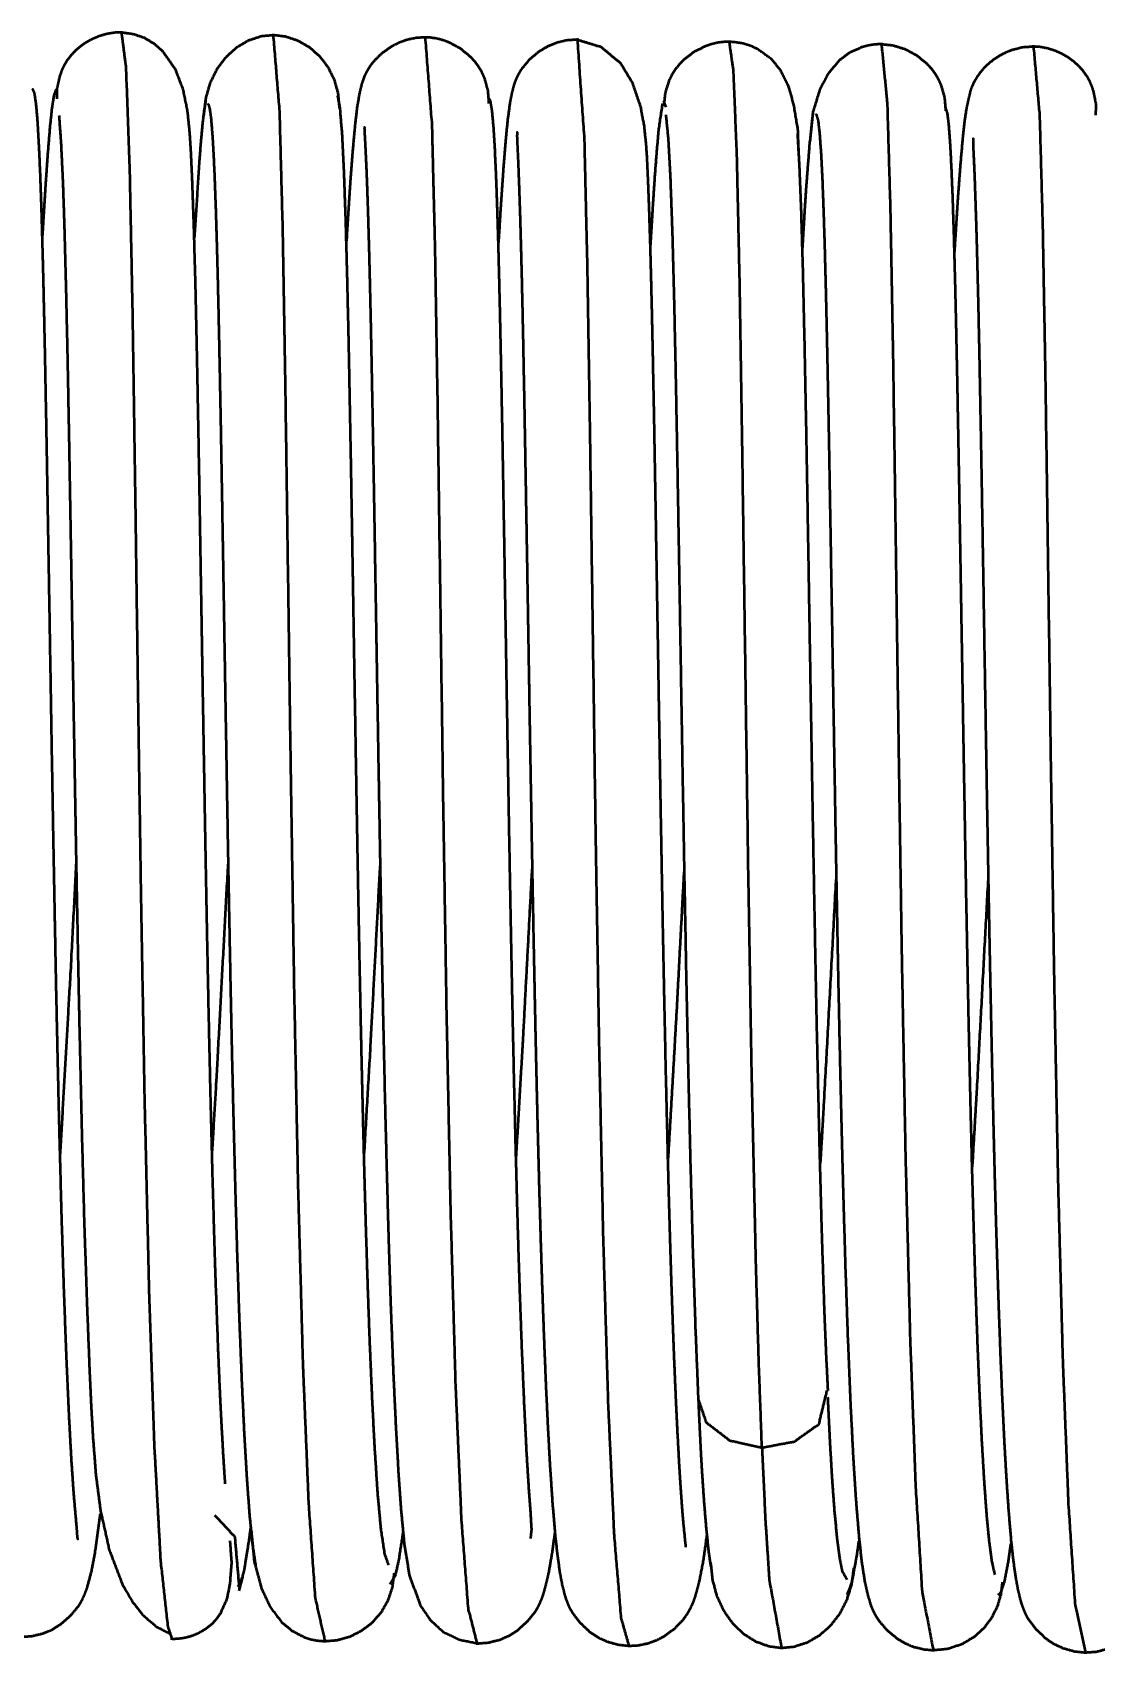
# Paper-space layout 'Layout1' of a CAD drawing. Header units: millimetres. Extents: x 0 to 420, y 0 to 297.
# Drawn here: x 212.08 to 216.98, y 237.46 to 244.92 of the extents above; entities that cross this region are included whole.
import ezdxf

# ---------------------------------------------------------------- set-up
doc = ezdxf.new("R2010")
doc.units = ezdxf.units.MM
doc.layers.add('170', color=7, linetype='Continuous', true_color=0xffffff)

psp = doc.layouts.get("Layout1")

# ---------------------------------------------------------------- linework, layer by layer
at = {"layer": '170', "color": 155, "linetype": 'Continuous', "lineweight": 50}
for p, q in [((214.9965, 244.5728), (214.9868, 244.6004)), ((212.2051, 244.4653), (212.2077, 244.4649))]:
    psp.add_line(p, q, dxfattribs=at)
for points, knots in [([(212.4946, 244.9162), (212.4585, 244.9152), (212.4225, 244.9095), (212.3895, 244.9002), (212.3573, 244.8871), (212.3283, 244.8715), (212.3017, 244.8534), (212.2779, 244.8331), (212.2574, 244.8116), (212.2393, 244.7881), (212.225, 244.7645), (212.2132, 244.7388), (212.2044, 244.714), (212.192, 244.6592), (212.1917, 244.61)], [0, 0, 0.074446, 0.149745, 0.220391, 0.292011, 0.359842, 0.426244, 0.490679, 0.552026, 0.613157, 0.670106, 0.728326, 0.782651, 0.898475, 1, 1]), ([(212.9671, 238.2331), (212.9582, 238.3708), (212.9496, 238.5253), (212.9417, 238.6884), (212.9342, 238.8665), (212.9212, 239.2323), (212.9093, 239.6385), (212.8994, 240.0317), (212.8904, 240.4436), (212.8829, 240.8194), (212.8759, 241.2), (212.8646, 241.8604), (212.8556, 242.4045), (212.8485, 242.8306), (212.8427, 243.1543), (212.8368, 243.4631), (212.8306, 243.7461), (212.8228, 244.0253), (212.8145, 244.2593), (212.8096, 244.365), (212.8032, 244.4633), (212.7931, 244.5586), (212.7734, 244.654), (212.7381, 244.7457), (212.6803, 244.8283), (212.6409, 244.8634), (212.5947, 244.8909), (212.542, 244.9085), (212.483, 244.9164)], [0, 0, 0.020152, 0.042751, 0.066608, 0.092633, 0.146098, 0.20545, 0.262896, 0.323077, 0.377964, 0.433566, 0.530041, 0.609518, 0.671764, 0.71904, 0.764149, 0.805496, 0.846286, 0.880486, 0.895942, 0.910334, 0.924332, 0.938556, 0.952911, 0.96763, 0.975337, 0.983189, 0.991297, 1, 1]), ([(212.4888, 244.9164), (212.5095, 244.7543), (212.5264, 244.2869), (212.5393, 243.6418), (212.5515, 242.8306), (212.5641, 241.9112), (212.5784, 240.9428), (212.5953, 239.9914), (212.6156, 239.1249), (212.6401, 238.4058), (212.6691, 237.8767), (212.7024, 237.575), (212.721, 237.5196)], [0, 0, 0.022064, 0.085228, 0.172363, 0.28191, 0.406083, 0.536871, 0.665359, 0.782406, 0.879567, 0.951124, 0.992108, 1, 1]), ([(213.1944, 244.9039), (213.1326, 244.8981), (213.0741, 244.8788), (213.0191, 244.8466), (212.9692, 244.8018), (212.9281, 244.747), (212.8968, 244.6832), (212.877, 244.614), (212.8678, 244.5375)], [0, 0, 0.114294, 0.22768, 0.345151, 0.468582, 0.59469, 0.725557, 0.858162, 1, 1]), ([(213.4937, 244.5674), (213.4874, 244.6352), (213.4703, 244.6974), (213.4414, 244.7552), (213.4026, 244.8057), (213.3547, 244.8474), (213.3013, 244.8781), (213.2441, 244.897), (213.1831, 244.9041)], [0, 0, 0.134199, 0.261226, 0.388521, 0.51391, 0.638976, 0.760371, 0.879081, 1, 1]), ([(213.4275, 237.508), (213.3826, 237.7056), (213.3518, 238.1419), (213.3255, 238.7872), (213.3034, 239.5958), (213.2851, 240.5178), (213.2699, 241.4882), (213.2444, 243.3007), (213.232, 244.0224), (213.2181, 244.5517), (213.1889, 244.904)], [0, 0, 0.027374, 0.086431, 0.173655, 0.282888, 0.407427, 0.538484, 0.783269, 0.880749, 0.952257, 1, 1]), ([(213.8944, 244.8936), (213.8486, 244.8912), (213.8048, 244.8824), (213.7683, 244.8696), (213.7339, 244.8524), (213.6868, 244.8192), (213.6484, 244.7804), (213.6372, 244.7659), (213.6278, 244.7521), (213.6218, 244.7423), (213.6171, 244.7338), (213.6099, 244.7197), (213.6058, 244.7098), (213.5944, 244.6758), (213.5855, 244.6398), (213.5742, 244.5751), (213.5651, 244.4982), (213.553, 244.3682), (213.5411, 244.2102), (213.5251, 243.9566)], [0, 0, 0.040887, 0.080704, 0.115162, 0.149482, 0.200863, 0.249461, 0.265802, 0.280735, 0.290964, 0.299642, 0.313724, 0.323271, 0.355254, 0.38831, 0.446879, 0.515853, 0.632242, 0.773504, 1, 1]), ([(214.1816, 244.5893), (214.1771, 244.6494), (214.1612, 244.7059), (214.149, 244.7328), (214.1341, 244.7583), (214.1165, 244.7822), (214.0965, 244.804), (214.0504, 244.8417), (213.9981, 244.87), (213.9702, 244.8804), (213.9416, 244.8878), (213.9125, 244.8923), (213.8829, 244.8938)], [0, 0, 0.127062, 0.25063, 0.312791, 0.375118, 0.437516, 0.499926, 0.625185, 0.75054, 0.813223, 0.875628, 0.937523, 1, 1]), ([(214.1275, 237.4972), (214.0865, 237.6587), (214.0552, 238.0673), (214.0283, 238.6893), (214.0057, 239.4805), (213.987, 240.3926), (213.9715, 241.3607), (213.9458, 243.1925), (213.9334, 243.9345), (213.9198, 244.4893), (213.8886, 244.8938)], [0, 0, 0.022503, 0.077837, 0.161906, 0.268786, 0.391968, 0.522713, 0.770085, 0.870289, 0.945226, 1, 1]), ([(214.5941, 244.8834), (214.5413, 244.8799), (214.4912, 244.8681), (214.4512, 244.8516), (214.4139, 244.8298), (214.3679, 244.7918), (214.3315, 244.748), (214.3228, 244.7342), (214.3159, 244.7219), (214.3115, 244.7134), (214.3083, 244.7065), (214.2998, 244.6861), (214.2948, 244.6709), (214.2854, 244.6338), (214.2774, 244.5917), (214.2673, 244.5167), (214.2582, 244.426), (214.2463, 244.2779), (214.2342, 244.0998), (214.225, 243.9494)], [0, 0, 0.047305, 0.093245, 0.131905, 0.170554, 0.22391, 0.274789, 0.289361, 0.301936, 0.310529, 0.317305, 0.337081, 0.35133, 0.385598, 0.42391, 0.491529, 0.572943, 0.705756, 0.865333, 1, 1]), ([(215.0883, 237.9403), (215.0788, 238.034), (215.074, 238.0883), (215.0691, 238.1523), (215.063, 238.2398), (215.0569, 238.3394), (215.0499, 238.4681), (215.043, 238.611), (215.0356, 238.7825), (215.0285, 238.9685), (215.022, 239.1559), (215.0159, 239.3542), (215.0104, 239.5458), (215.0052, 239.7453), (214.9966, 240.1083), (214.9885, 240.4863), (214.9824, 240.7963), (214.9722, 241.3633), (214.9631, 241.9009), (214.9532, 242.4978), (214.9424, 243.1233), (214.9366, 243.4219), (214.9311, 243.6793), (214.9252, 243.9125), (214.9193, 244.1008), (214.9131, 244.2634), (214.91, 244.331), (214.9057, 244.3979), (214.8967, 244.4848), (214.8801, 244.5742), (214.843, 244.6826), (214.7884, 244.7735), (214.6982, 244.8483), (214.5828, 244.8836)], [0, 0, 0.013268, 0.02094, 0.029995, 0.042349, 0.056401, 0.074565, 0.094715, 0.118901, 0.145133, 0.171545, 0.199507, 0.226512, 0.254619, 0.305781, 0.35905, 0.402733, 0.482632, 0.558384, 0.642484, 0.730628, 0.772712, 0.808974, 0.84185, 0.868387, 0.891318, 0.900839, 0.910297, 0.922599, 0.935404, 0.951554, 0.966495, 0.982999, 1, 1]), ([(214.8268, 237.4863), (214.7905, 237.6153), (214.7586, 237.9958), (214.7312, 238.5939), (214.7081, 239.367), (214.689, 240.2681), (214.6731, 241.2331), (214.6471, 243.0824), (214.6348, 243.8439), (214.6214, 244.4236), (214.5894, 244.8833)], [0, 0, 0.018097, 0.069656, 0.150493, 0.25492, 0.376627, 0.506942, 0.756663, 0.859494, 0.937789, 1, 1]), ([(215.2942, 244.8733), (215.2645, 244.8727), (215.2353, 244.8691), (215.2064, 244.8625), (215.1781, 244.853), (215.1249, 244.8262), (215.0777, 244.79), (215.0571, 244.7687), (215.0387, 244.7455), (215.023, 244.7204), (215.01, 244.6939), (214.9924, 244.638), (214.986, 244.578)], [0, 0, 0.062511, 0.124429, 0.186889, 0.249551, 0.374975, 0.500283, 0.562669, 0.625081, 0.687379, 0.749508, 0.873033, 1, 1]), ([(215.6087, 244.3478), (215.6037, 244.47), (215.5852, 244.5826), (215.5622, 244.6647), (215.525, 244.7408), (215.4835, 244.7921), (215.4212, 244.8379), (215.391, 244.8526), (215.3551, 244.8643), (215.3211, 244.8703), (215.2826, 244.8735)], [0, 0, 0.176145, 0.340549, 0.463312, 0.585362, 0.680491, 0.791878, 0.840277, 0.894606, 0.944418, 1, 1]), ([(215.4382, 238.3994), (215.4236, 238.8), (215.4105, 239.2552), (215.391, 240.1445), (215.3748, 241.1054), (215.3485, 242.9704), (215.3363, 243.7507), (215.323, 244.3547), (215.3073, 244.741), (215.2884, 244.8735)], [0, 0, 0.061899, 0.132209, 0.269541, 0.417917, 0.705891, 0.826368, 0.919645, 0.979345, 1, 1]), ([(215.9941, 244.8617), (215.9823, 244.8618), (215.9712, 244.8616), (215.9589, 244.8607), (215.9473, 244.8594), (215.9206, 244.8545), (215.8972, 244.8479), (215.8389, 244.8214), (215.7938, 244.787), (215.7427, 244.7264), (215.7051, 244.6555), (215.6731, 244.5514), (215.6602, 244.4327)], [0, 0, 0.019379, 0.037673, 0.058086, 0.07718, 0.121995, 0.162048, 0.267562, 0.361064, 0.491557, 0.623782, 0.803124, 1, 1]), ([(216.2853, 244.5558), (216.2802, 244.6164), (216.2639, 244.6731), (216.2514, 244.7001), (216.2363, 244.7258), (216.2184, 244.7497), (216.1982, 244.7717), (216.1515, 244.8097), (216.0989, 244.838), (216.0428, 244.8553), (215.9826, 244.8619)], [0, 0, 0.12708, 0.250507, 0.312741, 0.375057, 0.437477, 0.499969, 0.62588, 0.750823, 0.873564, 1, 1]), ([(215.9884, 244.8619), (216.0145, 244.5923), (216.0288, 244.1088), (216.0414, 243.4242), (216.0665, 241.65), (216.0812, 240.6782), (216.0988, 239.7409), (216.1201, 238.9039), (216.1455, 238.2193), (216.1753, 237.7357), (216.2274, 237.4661)], [0, 0, 0.036574, 0.101902, 0.194375, 0.434018, 0.565282, 0.691889, 0.804965, 0.897488, 0.962918, 1, 1]), ([(216.6939, 244.8512), (216.6386, 244.8472), (216.5866, 244.8343), (216.5457, 244.8166), (216.508, 244.7936), (216.4811, 244.7723), (216.4574, 244.7488), (216.4418, 244.73), (216.429, 244.712), (216.4217, 244.7003), (216.416, 244.69), (216.4011, 244.6589), (216.3961, 244.6411), (216.3882, 244.6076), (216.3794, 244.5664), (216.3695, 244.5008), (216.3616, 244.4251), (216.3512, 244.3065), (216.3406, 244.1654), (216.3244, 243.9078)], [0, 0, 0.049154, 0.096629, 0.136181, 0.175349, 0.205722, 0.235325, 0.25692, 0.276533, 0.288741, 0.299232, 0.329765, 0.346146, 0.376636, 0.413997, 0.472774, 0.540285, 0.645811, 0.771152, 1, 1]), ([(216.9756, 244.5357), (216.977, 244.5851), (216.9663, 244.6407), (216.9584, 244.6658), (216.9473, 244.6918), (216.9338, 244.7157), (216.9165, 244.7398), (216.8967, 244.7617), (216.8735, 244.7827), (216.8475, 244.8016), (216.819, 244.8181), (216.7872, 244.8321), (216.7545, 244.8424), (216.7187, 244.8492), (216.6826, 244.8514)], [0, 0, 0.101977, 0.218632, 0.272788, 0.331001, 0.387571, 0.44875, 0.509648, 0.57419, 0.640272, 0.708175, 0.779715, 0.850347, 0.925626, 1, 1]), ([(216.6883, 244.8514), (216.7162, 244.5358), (216.7303, 244.0259), (216.7428, 243.3199), (216.7681, 241.5231), (216.7831, 240.5518), (216.801, 239.6228), (216.8228, 238.8018), (216.8487, 238.1393), (216.8791, 237.6827), (216.9274, 237.4555)], [0, 0, 0.04278, 0.111665, 0.207036, 0.449709, 0.580905, 0.706377, 0.817302, 0.906831, 0.968641, 1, 1]), ([(212.2884, 237.9771), (212.2881, 237.9784), (212.2862, 237.9946), (212.2844, 238.0223), (212.2703, 238.1825), (212.2595, 238.3396), (212.2491, 238.5314), (212.2367, 238.8065), (212.2248, 239.1238), (212.2144, 239.4571), (212.2048, 239.8175), (212.1968, 240.1562), (212.1893, 240.5076), (212.1832, 240.821), (212.1725, 241.4085), (212.1641, 241.9093), (212.1554, 242.4331), (212.1443, 243.0824), (212.138, 243.419), (212.1341, 243.6045), (212.1302, 243.7777), (212.1257, 243.9535), (212.1211, 244.1115), (212.1158, 244.2625), (212.1103, 244.3896), (212.104, 244.5003), (212.0972, 244.5816), (212.0895, 244.6361), (212.0813, 244.6549), (212.0809, 244.6548)], [0, 0, 0.000204, 0.002639, 0.006794, 0.030847, 0.054409, 0.083151, 0.124351, 0.171856, 0.22174, 0.275679, 0.326369, 0.378943, 0.425837, 0.513757, 0.588682, 0.667059, 0.764213, 0.814573, 0.842334, 0.868249, 0.894565, 0.918211, 0.940818, 0.959842, 0.976435, 0.988646, 0.996882, 0.999944, 1, 1]), ([(212.188, 244.6502), (212.1865, 244.6498), (212.1777, 244.6262), (212.1683, 244.5657), (212.159, 244.4766), (212.1492, 244.3572), (212.1398, 244.2224), (212.1299, 244.0651), (212.125, 243.9821)], [0, 0, 0.002235, 0.039683, 0.130638, 0.263723, 0.441583, 0.642308, 0.876533, 1, 1]), ([(212.8769, 244.6023), (212.8701, 244.5632), (212.8629, 244.5036), (212.8556, 244.4275), (212.8481, 244.3331), (212.8245, 243.9675)], [0, 0, 0.062343, 0.15661, 0.276489, 0.425174, 1, 1]), ([(212.8862, 244.5877), (212.8896, 244.5846), (212.8957, 244.5623), (212.9015, 244.5186), (212.9071, 244.4514), (212.9125, 244.3617), (212.9178, 244.246), (212.9228, 244.1075), (212.9278, 243.9427), (212.9326, 243.7568), (212.9373, 243.5459), (212.942, 243.3166), (212.9467, 243.0643), (212.9563, 242.5078), (212.9665, 241.8897), (212.9777, 241.2297), (212.9838, 240.8936), (212.9904, 240.5527), (212.9974, 240.2183), (213.0051, 239.8871), (213.0133, 239.5702), (213.0222, 239.2646), (213.0318, 238.9807), (213.0422, 238.7153), (213.0533, 238.4779), (213.0654, 238.2672), (213.0781, 238.0923), (213.0919, 237.9545), (213.1065, 237.8568)], [0, 0, 0.000684, 0.004112, 0.010659, 0.020661, 0.03401, 0.051191, 0.071754, 0.096231, 0.123821, 0.155123, 0.189159, 0.226607, 0.30921, 0.400954, 0.498911, 0.548797, 0.599384, 0.64903, 0.698185, 0.745229, 0.790605, 0.832755, 0.87217, 0.907442, 0.93876, 0.96478, 0.985346, 1, 1]), ([(213.7202, 237.8582), (213.7017, 237.9095), (213.6843, 238.0261), (213.6694, 238.1888), (213.6555, 238.4014), (213.6438, 238.63), (213.6327, 238.8912), (213.6236, 239.1457), (213.615, 239.4211), (213.6079, 239.6737), (213.6013, 239.9382), (213.5959, 240.1689), (213.5908, 240.4052), (213.583, 240.7977), (213.5772, 241.1091), (213.5711, 241.461), (213.5637, 241.8979), (213.5553, 242.4071), (213.5458, 242.9642), (213.5404, 243.2587), (213.535, 243.5316), (213.5286, 243.8099), (213.522, 244.0529), (213.5143, 244.2764), (213.5059, 244.4468), (213.4959, 244.5697), (213.4851, 244.6247)], [0, 0, 0.008053, 0.025459, 0.04957, 0.081004, 0.114789, 0.153371, 0.190961, 0.231618, 0.268914, 0.307966, 0.342026, 0.376906, 0.434837, 0.480815, 0.532757, 0.597247, 0.672401, 0.754624, 0.7981, 0.838392, 0.879467, 0.91535, 0.948347, 0.97353, 0.991732, 1, 1]), ([(214.3739, 237.9815), (214.3781, 238.0215), (214.3739, 238.0961), (214.3658, 238.2043), (214.3548, 238.3825), (214.3441, 238.6005), (214.3326, 238.8728), (214.3217, 239.1799), (214.3126, 239.4817), (214.3041, 239.8044), (214.2969, 240.1062), (214.2902, 240.4184), (214.2846, 240.6975), (214.2793, 240.9802), (214.2707, 241.4657), (214.263, 241.9222), (214.253, 242.5269), (214.2467, 242.8965), (214.2405, 243.2412), (214.2367, 243.4304), (214.233, 243.6086), (214.2288, 243.7905), (214.2245, 243.9569), (214.2196, 244.1188), (214.2145, 244.259), (214.2087, 244.3849), (214.2026, 244.4833), (214.1956, 244.5585), (214.1882, 244.6013), (214.1816, 244.6121)], [0, 0, 0.006056, 0.017317, 0.033671, 0.060573, 0.093456, 0.134531, 0.180824, 0.226328, 0.274967, 0.320447, 0.367501, 0.409572, 0.452172, 0.52533, 0.594132, 0.685256, 0.740953, 0.792901, 0.821418, 0.848272, 0.875694, 0.900778, 0.92518, 0.946323, 0.965305, 0.980159, 0.991539, 0.998091, 1, 1]), ([(214.9798, 244.5892), (214.9621, 244.4706), (214.9531, 244.371), (214.9436, 244.2446), (214.9344, 244.1053), (214.9248, 243.9458), (214.9244, 243.9379)], [0, 0, 0.183344, 0.336319, 0.530056, 0.743567, 0.987842, 1, 1]), ([(216.5115, 237.8131), (216.4981, 237.873), (216.4853, 237.9665), (216.4732, 238.0928), (216.4617, 238.2507), (216.4509, 238.4371), (216.4406, 238.6501), (216.431, 238.8857), (216.4219, 239.1432), (216.4135, 239.4177), (216.4055, 239.7093), (216.3981, 240.0132), (216.3911, 240.3282), (216.3846, 240.6495), (216.3784, 240.9756), (216.3671, 241.6259), (216.3567, 242.2549), (216.3469, 242.8393), (216.342, 243.1087), (216.3372, 243.3611), (216.3323, 243.5934), (216.3273, 243.8054), (216.3221, 243.9938), (216.3168, 244.1584), (216.3112, 244.296), (216.3053, 244.4067), (216.2992, 244.4892), (216.2927, 244.5443), (216.2819, 244.5759)], [0, 0, 0.00906, 0.022997, 0.041735, 0.065124, 0.092695, 0.124191, 0.159025, 0.197066, 0.237637, 0.280723, 0.32561, 0.372151, 0.419617, 0.467779, 0.563846, 0.656748, 0.743077, 0.782865, 0.820151, 0.85447, 0.885792, 0.913623, 0.93794, 0.958279, 0.974662, 0.986877, 0.995064, 1, 1]), ([(212.2015, 244.5334), (212.2107, 244.4054), (212.2194, 244.2185), (212.2268, 243.993), (212.2338, 243.7209), (212.24, 243.4339), (212.2461, 243.1169), (212.2571, 242.4764), (212.2674, 241.8491), (212.2774, 241.2684), (212.282, 241.0114), (212.2913, 240.529), (212.2959, 240.3051), (212.3057, 239.8748), (212.3167, 239.4657), (212.329, 239.0866), (212.3424, 238.7453), (212.3496, 238.5894), (212.3581, 238.4402), (212.3713, 238.2732), (212.3921, 238.1116), (212.433, 237.9282), (212.4942, 237.7677), (212.5391, 237.6901), (212.5899, 237.6262), (212.6502, 237.5747), (212.7164, 237.5412)], [0, 0, 0.018044, 0.044355, 0.07609, 0.114362, 0.154736, 0.199332, 0.289422, 0.377653, 0.459329, 0.495475, 0.56334, 0.59483, 0.655361, 0.712909, 0.766255, 0.814295, 0.836249, 0.857263, 0.880813, 0.903737, 0.930154, 0.954319, 0.966917, 0.978407, 0.989568, 1, 1]), ([(214.9953, 244.5361), (215.006, 244.4314), (215.0159, 244.2524), (215.0248, 244.0043), (215.0331, 243.6909), (215.0408, 243.3274), (215.0484, 242.918), (215.0559, 242.4806), (215.0715, 241.5423), (215.0799, 241.0611), (215.0887, 240.5911), (215.0984, 240.1315), (215.1086, 239.7006), (215.1198, 239.2982), (215.1318, 238.9403), (215.1448, 238.6169)], [0, 0, 0.017782, 0.048044, 0.08998, 0.142924, 0.204311, 0.273473, 0.347332, 0.505816, 0.58708, 0.666472, 0.744093, 0.816887, 0.884863, 0.945348, 1, 1]), ([(215.6693, 244.5172), (215.6562, 244.3947), (215.6419, 244.2111), (215.6337, 244.086), (215.6252, 243.9442), (215.624, 243.9232)], [0, 0, 0.206755, 0.515828, 0.726303, 0.964792, 1, 1]), ([(215.6863, 244.5393), (215.6886, 244.5381), (215.6964, 244.5106), (215.7038, 244.4467), (215.7101, 244.3551), (215.7162, 244.2327), (215.7214, 244.0937), (215.7265, 243.9311), (215.7309, 243.7638), (215.7352, 243.5797), (215.739, 243.4002), (215.7428, 243.2089), (215.7462, 243.0292), (215.7524, 242.6711), (215.7602, 242.2079), (215.7689, 241.6793), (215.7776, 241.1708), (215.7826, 240.8968), (215.7886, 240.5804), (215.795, 240.2686), (215.8029, 239.9226), (215.8114, 239.5906), (215.8217, 239.2379), (215.8328, 238.9121), (215.8453, 238.6064), (215.859, 238.3367), (215.8716, 238.1438), (215.8853, 237.9799), (215.897, 237.8741), (215.911, 237.7842), (215.9228, 237.7292), (215.9365, 237.6816), (215.9419, 237.6666), (215.9496, 237.6488), (215.9602, 237.6279), (215.9762, 237.6027), (216.0121, 237.5607), (216.0603, 237.5203), (216.0963, 237.499), (216.1351, 237.4827), (216.1826, 237.4708), (216.2332, 237.4661)], [0, 0, 0.000359, 0.004294, 0.013156, 0.025801, 0.042681, 0.06185, 0.084256, 0.107317, 0.132681, 0.157419, 0.183778, 0.208523, 0.257866, 0.321681, 0.394512, 0.464569, 0.502318, 0.545915, 0.588878, 0.636543, 0.682305, 0.730906, 0.775805, 0.817963, 0.855162, 0.881785, 0.90445, 0.919104, 0.931644, 0.939387, 0.946218, 0.948412, 0.951076, 0.954304, 0.95842, 0.966036, 0.974695, 0.980457, 0.98626, 0.993, 1, 1]), ([(213.608, 244.4802), (213.608, 244.4802), (213.6074, 244.4746), (213.6079, 244.4608), (213.6097, 244.4298), (213.612, 244.3863), (213.6155, 244.3132), (213.6192, 244.2217), (213.6237, 244.0895), (213.6282, 243.9345), (213.6323, 243.7692), (213.6364, 243.5872), (213.6399, 243.4122), (213.6435, 243.2259), (213.6498, 242.8758), (213.6552, 242.5551), (213.6612, 242.1939), (213.6641, 242.0182), (213.6704, 241.6415), (213.6797, 241.1042), (213.6859, 240.7678), (213.6933, 240.3946), (213.7013, 240.0309), (213.7103, 239.6668), (213.72, 239.3231), (213.7299, 239.0181), (213.7409, 238.7374), (213.7523, 238.4942), (213.7643, 238.2807), (213.7765, 238.1079), (213.7915, 237.953), (213.8151, 237.8084), (213.8667, 237.6709), (213.9111, 237.6056), (213.9692, 237.5518), (214.0437, 237.5153), (214.133, 237.4972)], [0, 0, 0.000003, 0.000779, 0.002707, 0.00705, 0.013145, 0.023364, 0.036164, 0.054646, 0.076313, 0.099416, 0.124852, 0.149314, 0.175355, 0.224287, 0.269102, 0.319584, 0.344133, 0.396791, 0.471884, 0.518898, 0.571057, 0.621882, 0.672783, 0.720825, 0.763476, 0.80273, 0.836738, 0.866621, 0.89083, 0.912576, 0.933056, 0.953575, 0.96461, 0.975671, 0.987264, 1, 1]), ([(214.3112, 244.4578), (214.3112, 244.4573), (214.3107, 244.4509), (214.3102, 244.4403), (214.3108, 244.4175), (214.3124, 244.3856), (214.3147, 244.3355), (214.3172, 244.2742), (214.3204, 244.1862), (214.3238, 244.0829), (214.3277, 243.9468), (214.3316, 243.7935), (214.3353, 243.6319), (214.3389, 243.4571), (214.3451, 243.1263), (214.3566, 242.4597), (214.3659, 241.892), (214.3757, 241.3161), (214.3814, 240.9933), (214.3892, 240.588), (214.3938, 240.3605), (214.3987, 240.1364), (214.4044, 239.8907), (214.4105, 239.6524), (214.4176, 239.3986), (214.4251, 239.1577), (214.4338, 238.9126), (214.443, 238.6859), (214.452, 238.495), (214.4615, 238.3213), (214.473, 238.1489), (214.4855, 238.0003), (214.4962, 237.9021), (214.5082, 237.8181), (214.5181, 237.7664), (214.5295, 237.7216), (214.5359, 237.7017), (214.5447, 237.679), (214.5527, 237.6611), (214.5654, 237.6389), (214.5983, 237.5956), (214.6446, 237.5514), (214.6826, 237.5261), (214.7239, 237.5069), (214.7766, 237.4921), (214.8331, 237.4863)], [0, 0, 0.000081, 0.000971, 0.002454, 0.005639, 0.0101, 0.017111, 0.025692, 0.037994, 0.052441, 0.071477, 0.092912, 0.115508, 0.13994, 0.186177, 0.279367, 0.358727, 0.439224, 0.484347, 0.541007, 0.57282, 0.604148, 0.638494, 0.671819, 0.707303, 0.740992, 0.775264, 0.806974, 0.833688, 0.857999, 0.882156, 0.902991, 0.916803, 0.928667, 0.936024, 0.942486, 0.945407, 0.948808, 0.951539, 0.955121, 0.962721, 0.971667, 0.978052, 0.984418, 0.992059, 1, 1]), ([(215.7426, 238.6631), (215.7343, 238.8331), (215.7264, 239.0228), (215.7131, 239.4322), (215.7013, 239.8923), (215.6906, 240.3697), (215.6809, 240.862), (215.672, 241.3522), (215.6638, 241.8396), (215.6488, 242.7438), (215.6416, 243.1462), (215.6344, 243.5119), (215.6272, 243.8274), (215.6195, 244.093), (215.6114, 244.2983), (215.6029, 244.4503)], [0, 0, 0.029407, 0.062205, 0.132965, 0.212454, 0.294947, 0.379993, 0.464696, 0.548891, 0.705096, 0.774629, 0.837805, 0.89231, 0.938218, 0.9737, 1, 1]), ([(216.4106, 244.428), (216.4107, 244.4274), (216.4105, 244.4204), (216.4099, 244.4093), (216.4107, 244.3843), (216.4126, 244.3486), (216.4152, 244.2915), (216.4179, 244.2211), (216.4214, 244.1187), (216.4252, 243.9983), (216.4294, 243.8395), (216.4337, 243.6612), (216.4377, 243.4745), (216.4416, 243.2731), (216.4488, 242.8755), (216.4553, 242.4895), (216.463, 242.0188), (216.4696, 241.6211), (216.4752, 241.2909), (216.4807, 240.981), (216.4865, 240.6721), (216.4946, 240.2731), (216.5034, 239.8862), (216.5089, 239.6661), (216.5147, 239.4535), (216.5215, 239.2286), (216.5286, 239.0149), (216.5367, 238.798), (216.5452, 238.5965), (216.5535, 238.4253), (216.5624, 238.2686), (216.5731, 238.1101), (216.5848, 237.9724), (216.595, 237.8785), (216.6065, 237.7974), (216.6161, 237.745), (216.6274, 237.6987), (216.6343, 237.6765), (216.6429, 237.653), (216.6509, 237.634), (216.6642, 237.6102), (216.697, 237.5667), (216.7439, 237.5213), (216.7818, 237.4959), (216.8234, 237.4764), (216.8759, 237.4616), (216.9326, 237.4555)], [0, 0, 0.000085, 0.001064, 0.002609, 0.006112, 0.011112, 0.019102, 0.028943, 0.043267, 0.060091, 0.082295, 0.107225, 0.133322, 0.16148, 0.217052, 0.271014, 0.336813, 0.392396, 0.438551, 0.481872, 0.525061, 0.580829, 0.634922, 0.665685, 0.695412, 0.726866, 0.756746, 0.787078, 0.815262, 0.839225, 0.861161, 0.883356, 0.902672, 0.91588, 0.927325, 0.934765, 0.94143, 0.944685, 0.948184, 0.951059, 0.954872, 0.962487, 0.971607, 0.977986, 0.9844, 0.99203, 1, 1]), ([(212.2807, 241.0958), (212.2543, 240.5924), (212.2065, 239.7541)], [0, 0, 0.375164, 1, 1]), ([(212.9066, 239.7459), (212.9295, 240.1342), (212.9807, 241.0869)], [0, 0, 0.289657, 1, 1]), ([(213.6065, 239.7346), (213.6346, 240.2162), (213.6806, 241.0774)], [0, 0, 0.358782, 1, 1]), ([(214.3061, 239.7201), (214.3397, 240.2993), (214.3803, 241.0632)], [0, 0, 0.43127, 1, 1]), ([(215.0059, 239.7077), (215.0448, 240.3832), (215.0801, 241.0502)], [0, 0, 0.503183, 1, 1]), ([(215.7801, 241.0428), (215.7199, 239.9329), (215.7065, 239.7084)], [0, 0, 0.831729, 1, 1]), ([(216.4801, 241.0344), (216.425, 240.0129), (216.406, 239.692)], [0, 0, 0.760875, 1, 1]), ([(215.1447, 238.6215), (215.1811, 238.5157), (215.2895, 238.4325), (215.4382, 238.3994)], [0, 0, 0.279018, 0.620072, 1, 1]), ([(215.1448, 238.6271), (215.147, 238.572), (215.1493, 238.5191), (215.1594, 238.3221), (215.1702, 238.159), (215.1815, 238.0214), (215.1934, 237.9112), (215.202, 237.8524)], [0, 0, 0.071018, 0.139142, 0.39292, 0.603264, 0.780895, 0.923526, 1, 1]), ([(215.4382, 238.3994), (215.4382, 238.3994), (215.5883, 238.428), (215.7006, 238.5079), (215.7381, 238.6622)], [0, 0, 0.000138, 0.340074, 0.646695, 1, 1]), ([(215.8307, 237.791), (215.8096, 237.8278), (215.797, 237.8893), (215.7849, 237.981), (215.7733, 238.1026), (215.7623, 238.2523), (215.7519, 238.4286), (215.742, 238.6316)], [0, 0, 0.049859, 0.1238, 0.23259, 0.376282, 0.552934, 0.760831, 1, 1]), ([(215.4382, 238.3994), (215.4541, 238.0595), (215.4716, 237.7922), (215.5282, 237.4769)], [0, 0, 0.36644, 0.654967, 1, 1]), ([(212.0217, 237.5277), (212.0764, 237.5317), (212.1275, 237.5439), (212.1688, 237.5611), (212.2068, 237.5841), (212.256, 237.6269), (212.2911, 237.6693), (212.3063, 237.6939), (212.3158, 237.7138), (212.3249, 237.7362), (212.3322, 237.7569), (212.3512, 237.8279), (212.3674, 237.9129), (212.3927, 238.0947)], [0, 0, 0.072483, 0.141817, 0.200915, 0.259426, 0.345637, 0.41832, 0.456405, 0.485493, 0.517449, 0.546466, 0.643449, 0.757797, 1, 1]), ([(213.0335, 237.746), (213.0121, 237.9877), (212.9197, 238.0867)], [0, 0, 0.641815, 1, 1]), ([(213.0314, 237.7403), (213.0545, 237.8318), (213.0777, 237.9761), (213.0843, 238.0275)], [0, 0, 0.322698, 0.822751, 1, 1]), ([(213.0863, 238.0194), (213.1005, 237.8748), (213.1341, 237.75), (213.1735, 237.666), (213.2268, 237.5957), (213.2742, 237.5561), (213.3341, 237.5254), (213.3578, 237.5176), (213.3857, 237.5117), (213.4082, 237.5093), (213.4334, 237.5079)], [0, 0, 0.211777, 0.400251, 0.535397, 0.664152, 0.754114, 0.852202, 0.888605, 0.930171, 0.963217, 1, 1]), ([(213.727, 237.7707), (213.7511, 237.8115), (213.7666, 237.8801), (213.7825, 237.982), (213.7862, 238.0099)], [0, 0, 0.190315, 0.472845, 0.887002, 1, 1]), ([(212.7154, 237.5198), (212.7337, 237.5194), (212.7523, 237.5205), (212.77, 237.5227), (212.7875, 237.5261), (212.8046, 237.5305), (212.8208, 237.5359), (212.8368, 237.5425), (212.8516, 237.5496), (212.8813, 237.5677), (212.9049, 237.5869), (212.9284, 237.6117), (212.946, 237.6363), (212.9762, 237.7041), (212.9896, 237.7723), (212.9972, 237.8699), (212.9897, 237.9707)], [0, 0, 0.029863, 0.060173, 0.089211, 0.118378, 0.147094, 0.174909, 0.203176, 0.2299, 0.28668, 0.336228, 0.391842, 0.441212, 0.56216, 0.675534, 0.835218, 1, 1]), ([(214.1218, 237.4973), (214.1785, 237.5017), (214.2315, 237.515), (214.2734, 237.5331), (214.3121, 237.5575), (214.3598, 237.6007), (214.394, 237.6431), (214.4075, 237.6654), (214.4161, 237.6834), (214.4255, 237.7061), (214.4327, 237.7265), (214.4454, 237.7715), (214.4569, 237.823), (214.4714, 237.9053), (214.4849, 238.0016), (214.4853, 238.0039)], [0, 0, 0.081633, 0.160068, 0.225656, 0.291268, 0.383721, 0.461906, 0.499395, 0.52789, 0.563266, 0.594264, 0.661469, 0.737159, 0.857159, 0.996647, 1, 1]), ([(214.8212, 237.4864), (214.8691, 237.4892), (214.9145, 237.4986), (214.9525, 237.5124), (214.9881, 237.5309), (215.038, 237.568), (215.0765, 237.6084), (215.0958, 237.6358), (215.1093, 237.6594), (215.1234, 237.6901), (215.1316, 237.7145), (215.1404, 237.7451), (215.1494, 237.7798), (215.1681, 237.874), (215.184, 237.9853), (215.1853, 237.9953)], [0, 0, 0.068654, 0.13486, 0.192763, 0.250081, 0.338978, 0.418793, 0.466681, 0.505608, 0.553874, 0.590698, 0.636289, 0.687428, 0.824834, 0.98552, 1, 1]), ([(215.8314, 237.7225), (215.8534, 237.7804), (215.8761, 237.9049), (215.8847, 237.9683)], [0, 0, 0.245046, 0.746515, 1, 1]), ([(216.5254, 237.7214), (216.5392, 237.7337), (216.5552, 237.7823), (216.5718, 237.8679), (216.5845, 237.957)], [0, 0, 0.075118, 0.282191, 0.635332, 1, 1]), ([(216.9214, 237.4557), (216.9783, 237.4601), (217.0312, 237.4733), (217.0733, 237.4916), (217.1119, 237.5158), (217.1603, 237.5598), (217.1943, 237.6024), (217.2085, 237.626), (217.2171, 237.6449), (217.2264, 237.6683), (217.234, 237.6906), (217.2468, 237.737), (217.258, 237.7893), (217.2844, 237.9584)], [0, 0, 0.082301, 0.16103, 0.227341, 0.293148, 0.387587, 0.466247, 0.505951, 0.535858, 0.57225, 0.606324, 0.675737, 0.752982, 1, 1]), ([(215.2014, 237.8708), (215.2101, 237.7902), (215.2296, 237.717), (215.261, 237.6493), (215.3024, 237.5907), (215.353, 237.5424), (215.4091, 237.5069), (215.4692, 237.485), (215.533, 237.4769)], [0, 0, 0.142751, 0.276156, 0.407676, 0.533954, 0.657166, 0.774134, 0.886772, 1, 1]), ([(213.0255, 237.7598), (213.0383, 237.7766), (213.0417, 237.7886), (213.0451, 237.8035)], [0, 0, 0.433183, 0.68734, 1, 1]), ([(213.4215, 237.5081), (213.4833, 237.5131), (213.5416, 237.5295), (213.5965, 237.5573), (213.6461, 237.5959), (213.6869, 237.6432), (213.7179, 237.6976), (213.7373, 237.7566), (213.7459, 237.8211)], [0, 0, 0.124169, 0.245473, 0.368812, 0.494711, 0.619782, 0.745317, 0.869694, 1, 1]), ([(215.5218, 237.477), (215.5855, 237.4829), (215.6458, 237.5022), (215.7026, 237.5347), (215.7543, 237.5797), (215.797, 237.6349), (215.8301, 237.6991), (215.8513, 237.7689), (215.8621, 237.8459)], [0, 0, 0.115372, 0.229694, 0.347836, 0.471548, 0.597526, 0.727894, 0.859549, 1, 1]), ([(216.2213, 237.4663), (216.2938, 237.4736), (216.3604, 237.4958), (216.4165, 237.5291), (216.4652, 237.5738), (216.5, 237.6219), (216.5253, 237.6752), (216.5396, 237.7259), (216.5458, 237.7795)], [0, 0, 0.145977, 0.286373, 0.41712, 0.549438, 0.668255, 0.786499, 0.891863, 1, 1])]:
    psp.add_open_spline(points, degree=1, knots=knots, dxfattribs=at)

doc.saveas('drawing.dxf')
